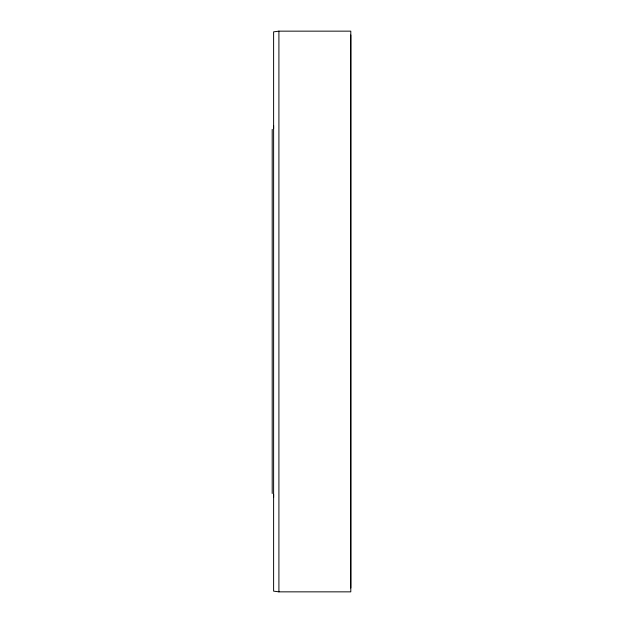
<?xml version="1.0" encoding="UTF-8"?>
<svg xmlns="http://www.w3.org/2000/svg" width="623" height="623" viewBox="0 0 623 623"><rect width="100%" height="100%" fill="white"/><g stroke="black" fill="none" stroke-linecap="round" stroke-linejoin="round"><path stroke-width="0.93" d="M273.614 497.575L273.661 494.319M350.796 34.989L350.796 588.011M278.909 31.15L273.614 31.859L273.614 591.141L278.909 591.85L350.796 591.85L350.796 31.15L278.909 31.15L278.909 591.85M273.614 125.425L273.661 128.681M272.204 129.358L272.204 493.502"/></g></svg>
